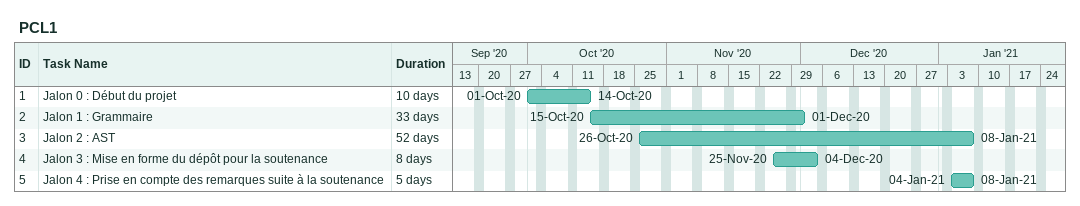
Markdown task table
PCL1

| ID | Task | Duration | Start | Finish |
|---|---|---|---|---|
| 1 | Jalon 0 : Début du projet | 10d | 2020-10-01 | 2020-10-14 |
| 2 | Jalon 1 : Grammaire | 33d | 2020-10-15 | 2020-12-01 |
| 3 | Jalon 2 : AST | 52d | 2020-10-26 | 2021-01-08 |
| 4 | Jalon 3 : Mise en forme du dépôt pour la soutenance | 8d | 2020-11-25 | 2020-12-04 |
| 5 | Jalon 4 : Prise en compte des remarques suite à la soutenance | 5d | 2021-01-04 | 2021-01-08 |
